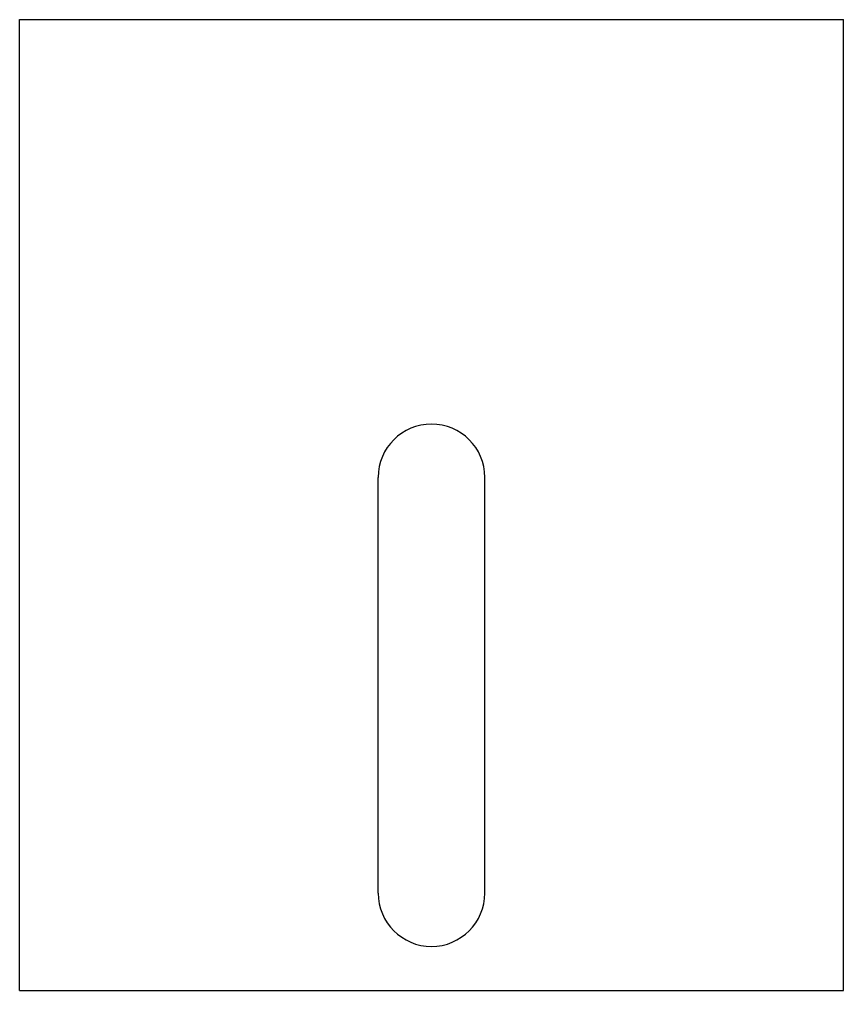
# Model space of a CAD drawing. Header units: inches. Extents: x 0 to 14, y 0 to 16.5.
import ezdxf

# ---------------------------------------------------------------- set-up
doc = ezdxf.new("R2010")
doc.units = ezdxf.units.IN
doc.header["$MEASUREMENT"] = 0
doc.layers.add('CUT', color=7, linetype='Continuous')

msp = doc.modelspace()

# ---------------------------------------------------------------- linework, layer by layer
at = {"layer": 'CUT'}
for p, q in [((0, 0), (0, 16.5)), ((0, 16.5), (14, 16.5)), ((14, 0), (14, 16.5)), ((6.09375, 1.65625), (6.09375, 8.71875)), ((7.90625, 1.65625), (7.90625, 8.71875)), ((0, 0), (14, 0))]:
    msp.add_line(p, q, dxfattribs=at)
for centre, start, end in [((7, 8.71875), 0, 180), ((7, 1.65625), 180, 360)]:
    msp.add_arc(centre, 0.90625, start, end, dxfattribs=at)

doc.saveas('drawing.dxf')
